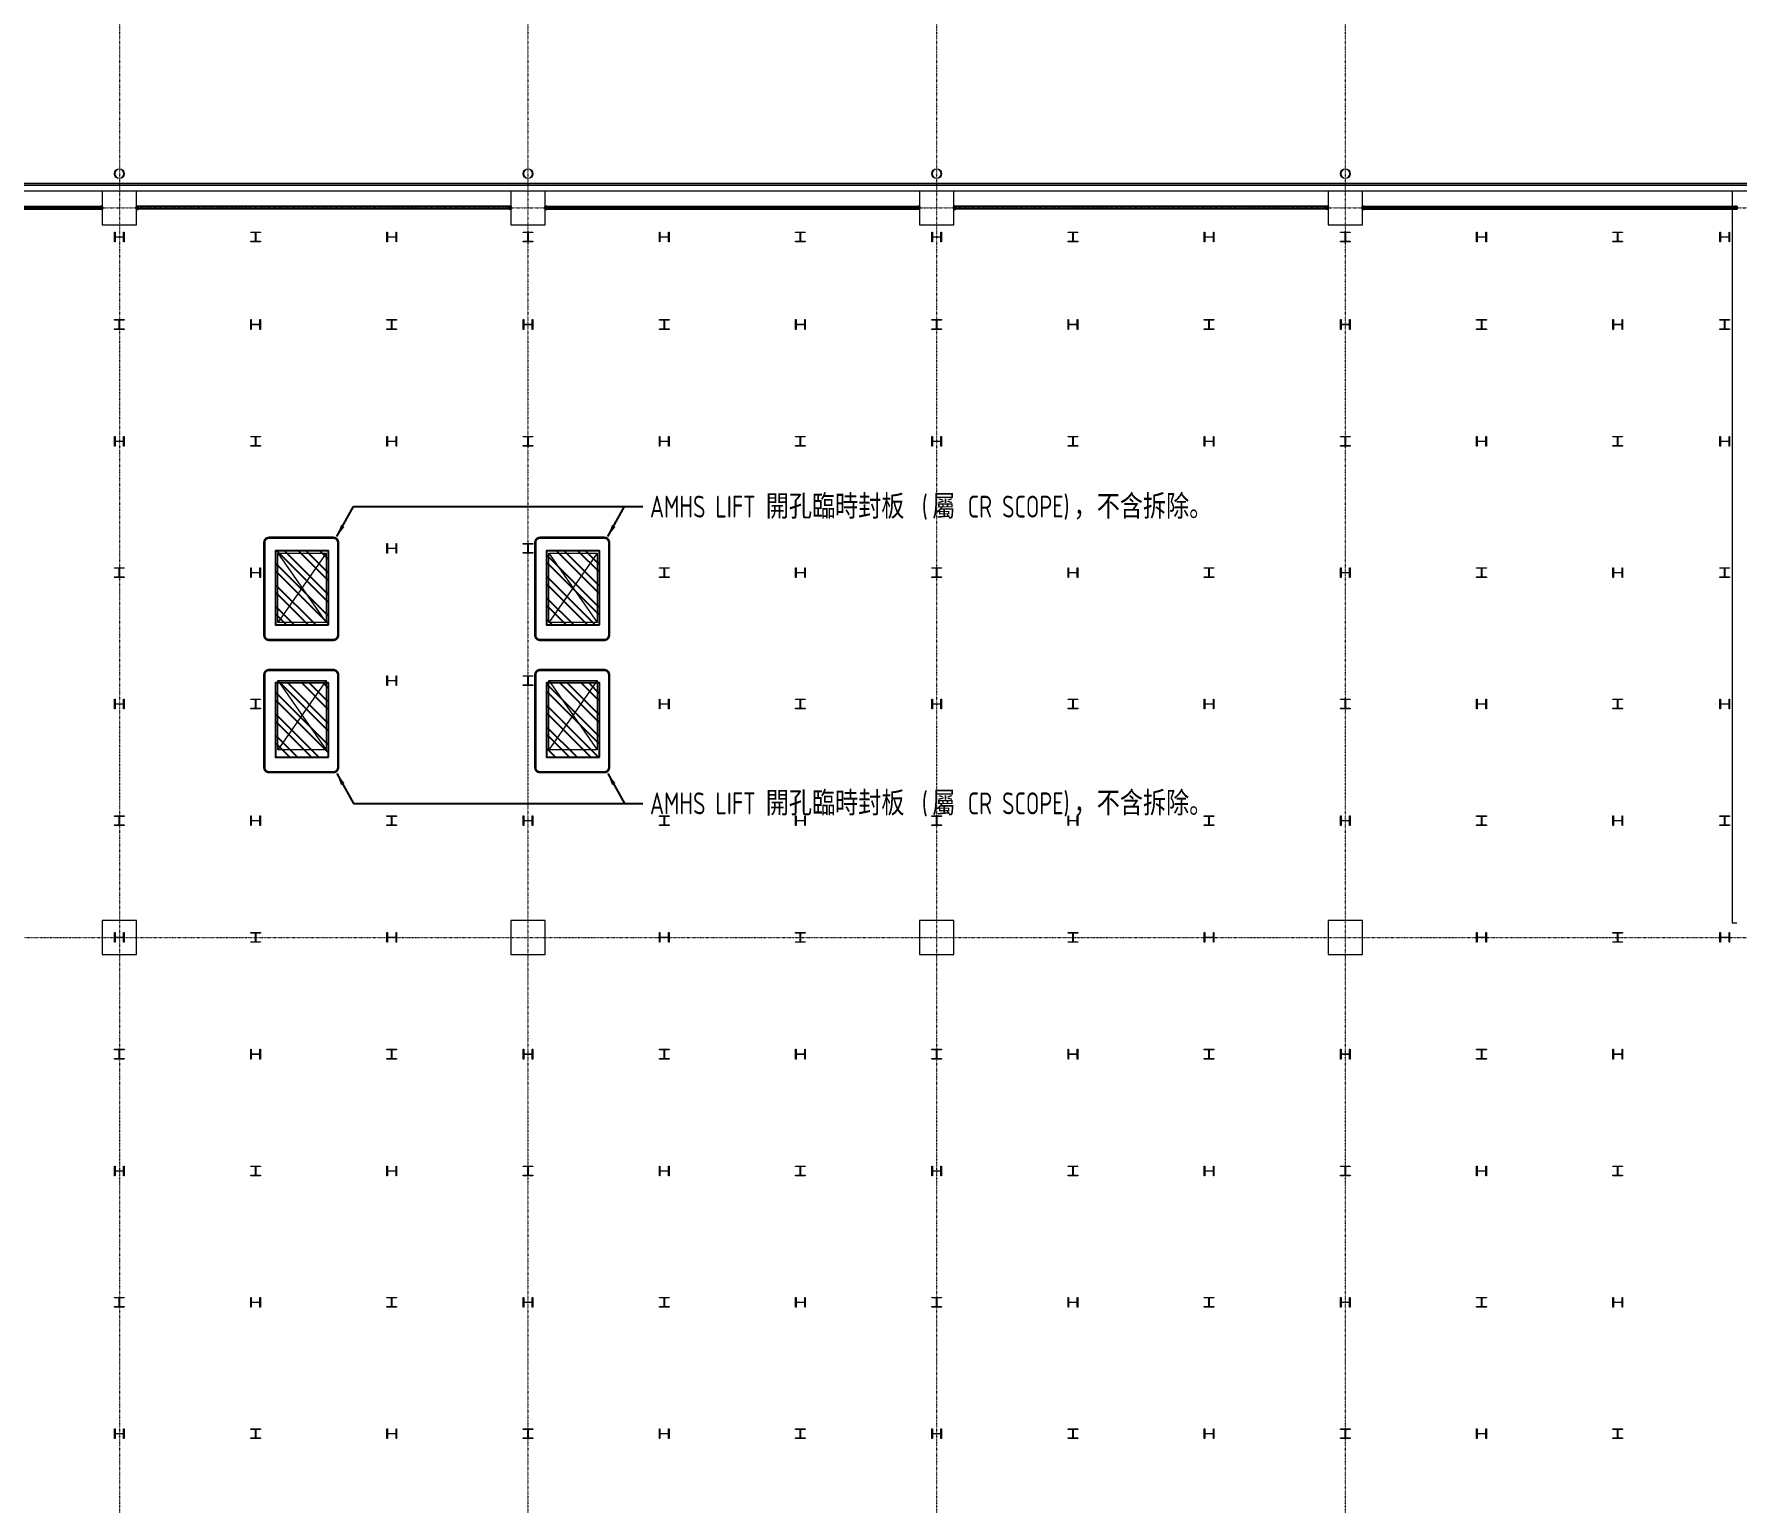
# Model space of a CAD drawing. Extents: x -32000 to 363140, y -29000 to 144266.
# Drawn here: x 199847 to 234850, y 63375 to 93570 of the extents above; entities that cross this region are included whole.
import ezdxf
from ezdxf.enums import TextEntityAlignment as Align

# ---------------------------------------------------------------- set-up
doc = ezdxf.new("R2010")
doc.units = 0
doc.header["$LTSCALE"] = 10
doc.linetypes.add('H12PL25$0$JJP_三點線', pattern=[0.9, 0.3, -0.15, 0, -0.15, 0, -0.15, 0, -0.15])
doc.linetypes.add('XFDP20$0$PHANTOM2', pattern=[1.25, 0.625, -0.125, 0.125, -0.125, 0.125, -0.125])
for name, color, linetype in [('H12PL25$0$A-OBJE-MEP', 252, 'Continuous'), ('H12PL25$0$A-WALL-EX', 252, 'Continuous'), ('H12PL25$0$A-WALL-IN', 252, 'Continuous'), ('H12PL25$0$S-COL', 252, 'Continuous'), ('H12PL25$0$S-GRID', 252, 'Continuous'), ('H12PL25$0$S-SLAB-SHOW', 252, 'Continuous'), ('XFDP20$0$A-Cancel Notes', 90, 'Continuous'), ('XFDP20$0$A-Partition-Col (50K)', 1, 'Continuous'), ('XFDP20$0$A-STEEL SHEET_STK', 201, 'Continuous'), ('XFDP20$0$A-W-R1 (Rockwool) (50K)', 2, 'Continuous')]:
    doc.layers.add(name, color=color, linetype=linetype)
doc.styles.add('XFDP20$0$AA-TXT', font='isocp.shx', dxfattribs={"width": 0.8, "bigfont": 'china.shx'})
doc.dimstyles.new('XFDP20$0$adim-10', dxfattribs={"dimscale": 1000, "dimtxt": 0.25, "dimasz": 0.25, "dimexe": 0.1, "dimexo": 0.5, "dimgap": 0.15, "dimtad": 0, "dimdec": 4, "dimzin": 0, "dimdsep": 46, "dimtxsty": 'XFDP20$0$AA-TXT', "dimcen": 2.5, "dimclrd": 2, "dimclre": 2, "dimclrt": 256, "dimadec": 0, "dimazin": 0, "dimtfac": 1, "dimtdec": 4, "dimtmove": 0, "dimatfit": 3, "dimfxl": 1, "dimtolj": 1, "dimtzin": 0, "dimarcsym": 0})

# ---------------------------------------------------------------- blocks, each defined once
blk = doc.blocks.new('XFDP20$0$TP1-50-Partition_Col-side')
blk.add_lwpolyline([(-2.5, -4), (-2.5, -3.9), (-2.6, -3.9), (-2.5, -3), (-2.5, -0.3), (-2.4, -0.2), (-0.7, -0.2), (-0.5, -0.2), (-0.1, -0.2), (0, -0.2), (0, -0.2), (0.5, -0.2), (0.6, -0.2), (2.4, -0.2), (2.5, -0.3), (2.5, -3), (2.6, -3.9), (2.5, -3.9), (2.5, -4), (2.7, -4), (2.7, 0), (-2.7, 0), (-2.7, -4)], close=True)
for points in [[(-1.6, -2.1), (-2.3, -2.1, 0.414213), (-2.4, -2.2), (-2.4, -3.6), (-2.5, -3.6), (-2.5, -2.2, -0.414213), (-2.3, -2), (-1.6, -2), (-1.6, -2.1)], [(1.6, -2.1), (2.3, -2.1, -0.414213), (2.4, -2.2), (2.4, -3.6), (2.5, -3.6), (2.5, -2.2, 0.414213), (2.3, -2), (1.6, -2), (1.6, -2.1)]]:
    blk.add_lwpolyline(points, format="xyb")
blk.add_lwpolyline([(2.2, -3.6), (-2.2, -3.6, -0.414214), (-2.3, -3.5), (-2.3, -2.6, -0.414214), (-2.2, -2.5), (-1.3, -2.5, 0.414214), (-1.1, -2.3), (-1.1, -2.2, 0.414214), (-1.3, -2.1), (-1.9, -2.1), (-1.9, -2.1), (-1.3, -2.1, -0.414214), (-1.2, -2.2), (-1.2, -2.3, -0.414214), (-1.3, -2.4), (-2.2, -2.4, 0.414214), (-2.4, -2.6), (-2.4, -3.5, 0.414214), (-2.2, -3.6), (2.2, -3.6, 0.414214), (2.4, -3.5), (2.4, -2.6, 0.414214), (2.2, -2.4), (1.3, -2.4, -0.414214), (1.2, -2.3), (1.2, -2.2, -0.414214), (1.3, -2.1), (1.9, -2.1), (1.9, -2.1), (1.3, -2.1, 0.414214), (1.1, -2.2), (1.1, -2.3, 0.414214), (1.3, -2.5), (2.2, -2.5, -0.414214), (2.3, -2.6), (2.3, -3.5, -0.414214)], format="xyb", close=True)
blk = doc.blocks.new('*U131')
h = blk.add_hatch()
h.set_pattern_fill('STEEL', color=256, scale=250, angle=270, style=0)
h.set_pattern_definition([(315, (-8876, -10240), (22.09709, 22.09709), []), (315, (-8860.375, -10240), (22.09709, 22.09709), [])])
h.paths.add_polyline_path([(0, 152.5), (0, 0), (109, 0), (109, 147.5), (109, 147.5), (109, 152.5)])
blk.add_lwpolyline([(0, 152.5), (0, 0), (109, 0), (109, 147.5), (109, 147.5), (109, 152.5), (0, 152.5)])
blk = doc.blocks.new('XFDP20')
at = {"layer": 'XFDP20$0$A-Cancel Notes', "linetype": 'XFDP20$0$PHANTOM2', "ltscale": 0.5, "const_width": 50}
for points in [[(206097, 81214), (206097, 83117, 0.414214), (205997, 83217), (204680, 83217, 0.414214), (204580, 83117), (204580, 81214, 0.414214), (204680, 81114), (205997, 81114, 0.414214)], [(211667, 81214), (211667, 83117, 0.414214), (211567, 83217), (210250, 83217, 0.414214), (210150, 83117), (210150, 81214, 0.414214), (210250, 81114), (211567, 81114, 0.414214)]]:
    blk.add_lwpolyline(points, format="xyb", close=True, dxfattribs=at)
at = {"layer": 'XFDP20$0$A-Cancel Notes', "linetype": 'XFDP20$0$PHANTOM2', "ltscale": 0.5, "const_width": 50, "elevation": 0}
for points in [[(206097, 78495), (206097, 80398, 0.414214), (205997, 80498), (204680, 80498, 0.414214), (204580, 80398), (204580, 78495, 0.414214), (204680, 78395), (205997, 78395, 0.414214)], [(211667, 78495), (211667, 80398, 0.414214), (211567, 80498), (210250, 80498, 0.414214), (210150, 80398), (210150, 78495, 0.414214), (210250, 78395), (211567, 78395, 0.414214)]]:
    blk.add_lwpolyline(points, format="xyb", close=True, dxfattribs=at)
at = {"layer": 'XFDP20$0$A-W-R1 (Rockwool) (50K)'}
for p, q in [((196900, 90025, 0), (201250, 90025, 0)), ((196900, 89975, 0), (201250, 89975, 0)), ((209650, 90025, 0), (201950, 90025, 0)), ((209650, 89975, 0), (201950, 89975, 0)), ((210350, 90025, 0), (218050, 90025, 0)), ((210350, 89975, 0), (218050, 89975, 0)), ((226450, 90025, 0), (218750, 90025, 0)), ((226450, 89975, 0), (218750, 89975, 0)), ((227150, 90025, 0), (234850, 90025, 0)), ((227150, 89975, 0), (234850, 89975, 0))]:
    blk.add_line(p, q, dxfattribs=at)
at = {"layer": 'XFDP20$0$A-Partition-Col (50K)', "yscale": 10, "zscale": 10}
for p, xscale, rotation in [((201250, 90000, 0), -10, 270), ((201950, 90000, 0), 10, 90), ((209650, 90000), -10, 270), ((210350, 90000), 10, 90), ((218050, 90000, 0), -10, 270), ((218750, 90000, 0), 10, 90), ((226450, 90000), -10, 270), ((227150, 90000), 10, 90), ((234850, 90000, 0), -10, 270)]:
    blk.add_blockref('XFDP20$0$TP1-50-Partition_Col-side', p, dxfattribs=dict(at, xscale=xscale, rotation=rotation))
at = {"layer": 'XFDP20$0$A-STEEL SHEET_STK', "xscale": 10, "yscale": 10, "zscale": 10, "rotation": 180}
for p in [(205901, 82950), (211471, 82950), (205901, 80231, 0), (211471, 80231, 0)]:
    blk.add_blockref('*U131', p, dxfattribs=at)
at = {"layer": 'XFDP20$0$A-Cancel Notes', "style": 'XFDP20$0$AA-TXT', "width": 0.8}
for s, p in [('AMHS LIFT', (212506, 83856, 0)), ('(    CR SCOPE)', (218096, 83856, 0)), ('AMHS LIFT', (212506, 77756, 0)), ('(    CR SCOPE)', (218096, 77756, 0))]:
    blk.add_text(s, height=450, dxfattribs=at).set_placement(p, align=Align.MIDDLE_LEFT)
at = {"layer": 'XFDP20$0$A-Cancel Notes', "style": 'XFDP20$0$AA-TXT'}
for s, p in [('開孔臨時封板  屬', (214887, 83856, 0)), ('，不含拆除。', (221216, 83856, 0)), ('開孔臨時封板  屬', (214887, 77756, 0)), ('，不含拆除。', (221216, 77756, 0))]:
    blk.add_text(s, height=500, dxfattribs=at).set_placement(p, align=Align.MIDDLE_LEFT)
at = {"layer": 'XFDP20$0$A-Cancel Notes'}
for points in [[(206069, 83241, 0), (206416, 83856, 0), (212362, 83856, 0)], [(211639, 83241, 0), (211986, 83856, 0), (212362, 83856, 0)], [(206069, 78371, 0), (206416, 77756, 0), (212362, 77756, 0)], [(211639, 78371, 0), (211986, 77756, 0), (212362, 77756, 0)]]:
    blk.add_leader(points, dimstyle='XFDP20$0$adim-10', override={"dimgap": 0.15, "dimtad": 0}, dxfattribs=at)
blk = doc.blocks.new('H12PL25')
at = {"layer": 'H12PL25$0$A-OBJE-MEP', "lineweight": 0, "flags": 128}
for points in [[(201695, 90700, 1), (201505, 90700, 1)], [(210095, 90700, 1), (209905, 90700, 1)], [(218495, 90700, 1), (218305, 90700, 1)], [(226895, 90700, 1), (226705, 90700, 1)]]:
    blk.add_lwpolyline(points, format="xyb", close=True, dxfattribs=at)
at = {"layer": 'H12PL25$0$A-OBJE-MEP', "lineweight": 0}
for centre in [(201600, 90700), (210000, 90700), (218400, 90700), (226800, 90700)]:
    blk.add_circle(centre, 100, dxfattribs=at)
at = {"layer": 'H12PL25$0$A-WALL-EX', "lineweight": 0}
blk.add_line((151700, 90465), (237400, 90465), dxfattribs=at)
at = {"layer": 'H12PL25$0$A-WALL-EX', "lineweight": 0, "flags": 128}
for points in [[(151550, 90350), (237400, 90350)], [(151700, 90500), (243600, 90500)], [(151700, 90500), (243600, 90500)], [(151700, 90500), (237360, 90500)], [(237400, 90500), (151700, 90500)]]:
    blk.add_lwpolyline(points, dxfattribs=at)
at = {"layer": 'H12PL25$0$A-WALL-IN', "lineweight": 0, "flags": 128}
for points in [[(234750, 90350), (234750, 75300)], [(234750, 90350), (234900, 90350)], [(234750, 75300), (234850, 75300)]]:
    blk.add_lwpolyline(points, dxfattribs=at)
at = {"layer": 'H12PL25$0$S-COL', "lineweight": 0, "flags": 128}
for points in [[(201250, 90350), (201250, 89650), (201950, 89650), (201950, 90350)], [(209650, 90350), (209650, 89650), (210350, 89650), (210350, 90350)], [(218050, 90350), (218050, 89650), (218750, 89650), (218750, 90350)], [(226450, 90350), (226450, 89650), (227150, 89650), (227150, 90350)]]:
    blk.add_lwpolyline(points, dxfattribs=at)
for points in [[(201500, 89500), (201512, 89500), (201512, 89417, 0.41421356), (201525, 89404), (201675, 89404, 0.41421356), (201688, 89417), (201688, 89500), (201700, 89500), (201700, 89300), (201688, 89300), (201688, 89383, 0.41421356), (201675, 89396), (201525, 89396, 0.41421356), (201512, 89383), (201512, 89300), (201500, 89300)], [(204300, 89300), (204300, 89312), (204383, 89312, 0.41421356), (204396, 89325), (204396, 89475, 0.41421356), (204383, 89488), (204300, 89488), (204300, 89500), (204500, 89500), (204500, 89488), (204417, 89488, 0.41421356), (204404, 89475), (204404, 89325, 0.41421356), (204417, 89312), (204500, 89312), (204500, 89300)], [(207100, 89500), (207112, 89500), (207112, 89417, 0.41421356), (207125, 89404), (207275, 89404, 0.41421356), (207288, 89417), (207288, 89500), (207300, 89500), (207300, 89300), (207288, 89300), (207288, 89383, 0.41421356), (207275, 89396), (207125, 89396, 0.41421356), (207112, 89383), (207112, 89300), (207100, 89300)], [(209900, 89300), (209900, 89312), (209983, 89312, 0.41421356), (209996, 89325), (209996, 89475, 0.41421356), (209983, 89488), (209900, 89488), (209900, 89500), (210100, 89500), (210100, 89488), (210017, 89488, 0.41421356), (210004, 89475), (210004, 89325, 0.41421356), (210017, 89312), (210100, 89312), (210100, 89300)], [(212700, 89500), (212712, 89500), (212712, 89417, 0.41421356), (212725, 89404), (212875, 89404, 0.41421356), (212888, 89417), (212888, 89500), (212900, 89500), (212900, 89300), (212888, 89300), (212888, 89383, 0.41421356), (212875, 89396), (212725, 89396, 0.41421356), (212712, 89383), (212712, 89300), (212700, 89300)], [(215500, 89300), (215500, 89312), (215583, 89312, 0.41421356), (215596, 89325), (215596, 89475, 0.41421356), (215583, 89488), (215500, 89488), (215500, 89500), (215700, 89500), (215700, 89488), (215617, 89488, 0.41421356), (215604, 89475), (215604, 89325, 0.41421356), (215617, 89312), (215700, 89312), (215700, 89300)], [(218300, 89500), (218312, 89500), (218312, 89417, 0.41421356), (218325, 89404), (218475, 89404, 0.41421356), (218488, 89417), (218488, 89500), (218500, 89500), (218500, 89300), (218488, 89300), (218488, 89383, 0.41421356), (218475, 89396), (218325, 89396, 0.41421356), (218312, 89383), (218312, 89300), (218300, 89300)], [(221100, 89300), (221100, 89312), (221183, 89312, 0.41421356), (221196, 89325), (221196, 89475, 0.41421356), (221183, 89488), (221100, 89488), (221100, 89500), (221300, 89500), (221300, 89488), (221217, 89488, 0.41421356), (221204, 89475), (221204, 89325, 0.41421356), (221217, 89312), (221300, 89312), (221300, 89300)], [(223900, 89500), (223912, 89500), (223912, 89417, 0.41421356), (223925, 89404), (224075, 89404, 0.41421356), (224088, 89417), (224088, 89500), (224100, 89500), (224100, 89300), (224088, 89300), (224088, 89383, 0.41421356), (224075, 89396), (223925, 89396, 0.41421356), (223912, 89383), (223912, 89300), (223900, 89300)], [(226700, 89300), (226700, 89312), (226783, 89312, 0.41421356), (226796, 89325), (226796, 89475, 0.41421356), (226783, 89488), (226700, 89488), (226700, 89500), (226900, 89500), (226900, 89488), (226817, 89488, 0.41421356), (226804, 89475), (226804, 89325, 0.41421356), (226817, 89312), (226900, 89312), (226900, 89300)], [(229500, 89500), (229512, 89500), (229512, 89417, 0.41421356), (229525, 89404), (229675, 89404, 0.41421356), (229688, 89417), (229688, 89500), (229700, 89500), (229700, 89300), (229688, 89300), (229688, 89383, 0.41421356), (229675, 89396), (229525, 89396, 0.41421356), (229512, 89383), (229512, 89300), (229500, 89300)], [(232300, 89300), (232300, 89312), (232383, 89312, 0.41421356), (232396, 89325), (232396, 89475, 0.41421356), (232383, 89488), (232300, 89488), (232300, 89500), (232500, 89500), (232500, 89488), (232417, 89488, 0.41421356), (232404, 89475), (232404, 89325, 0.41421356), (232417, 89312), (232500, 89312), (232500, 89300)], [(234500, 89500), (234512, 89500), (234512, 89417, 0.41421356), (234525, 89404), (234675, 89404, 0.41421356), (234688, 89417), (234688, 89500), (234700, 89500), (234700, 89300), (234688, 89300), (234688, 89383, 0.41421356), (234675, 89396), (234525, 89396, 0.41421356), (234512, 89383), (234512, 89300), (234500, 89300)], [(201500, 87500), (201500, 87512), (201583, 87512, 0.41421356), (201596, 87525), (201596, 87675, 0.41421356), (201583, 87688), (201500, 87688), (201500, 87700), (201700, 87700), (201700, 87688), (201617, 87688, 0.41421356), (201604, 87675), (201604, 87525, 0.41421356), (201617, 87512), (201700, 87512), (201700, 87500)], [(204300, 87700), (204312, 87700), (204312, 87617, 0.41421356), (204325, 87604), (204475, 87604, 0.41421356), (204488, 87617), (204488, 87700), (204500, 87700), (204500, 87500), (204488, 87500), (204488, 87583, 0.41421356), (204475, 87596), (204325, 87596, 0.41421356), (204312, 87583), (204312, 87500), (204300, 87500)], [(207100, 87500), (207100, 87512), (207183, 87512, 0.41421356), (207196, 87525), (207196, 87675, 0.41421356), (207183, 87688), (207100, 87688), (207100, 87700), (207300, 87700), (207300, 87688), (207217, 87688, 0.41421356), (207204, 87675), (207204, 87525, 0.41421356), (207217, 87512), (207300, 87512), (207300, 87500)], [(209900, 87700), (209912, 87700), (209912, 87617, 0.41421356), (209925, 87604), (210075, 87604, 0.41421356), (210088, 87617), (210088, 87700), (210100, 87700), (210100, 87500), (210088, 87500), (210088, 87583, 0.41421356), (210075, 87596), (209925, 87596, 0.41421356), (209912, 87583), (209912, 87500), (209900, 87500)], [(212700, 87500), (212700, 87512), (212783, 87512, 0.41421356), (212796, 87525), (212796, 87675, 0.41421356), (212783, 87688), (212700, 87688), (212700, 87700), (212900, 87700), (212900, 87688), (212817, 87688, 0.41421356), (212804, 87675), (212804, 87525, 0.41421356), (212817, 87512), (212900, 87512), (212900, 87500)], [(215500, 87700), (215512, 87700), (215512, 87617, 0.41421356), (215525, 87604), (215675, 87604, 0.41421356), (215688, 87617), (215688, 87700), (215700, 87700), (215700, 87500), (215688, 87500), (215688, 87583, 0.41421356), (215675, 87596), (215525, 87596, 0.41421356), (215512, 87583), (215512, 87500), (215500, 87500)], [(218300, 87500), (218300, 87512), (218383, 87512, 0.41421356), (218396, 87525), (218396, 87675, 0.41421356), (218383, 87688), (218300, 87688), (218300, 87700), (218500, 87700), (218500, 87688), (218417, 87688, 0.41421356), (218404, 87675), (218404, 87525, 0.41421356), (218417, 87512), (218500, 87512), (218500, 87500)], [(221100, 87700), (221112, 87700), (221112, 87617, 0.41421356), (221125, 87604), (221275, 87604, 0.41421356), (221288, 87617), (221288, 87700), (221300, 87700), (221300, 87500), (221288, 87500), (221288, 87583, 0.41421356), (221275, 87596), (221125, 87596, 0.41421356), (221112, 87583), (221112, 87500), (221100, 87500)], [(223900, 87500), (223900, 87512), (223983, 87512, 0.41421356), (223996, 87525), (223996, 87675, 0.41421356), (223983, 87688), (223900, 87688), (223900, 87700), (224100, 87700), (224100, 87688), (224017, 87688, 0.41421356), (224004, 87675), (224004, 87525, 0.41421356), (224017, 87512), (224100, 87512), (224100, 87500)], [(226700, 87700), (226712, 87700), (226712, 87617, 0.41421356), (226725, 87604), (226875, 87604, 0.41421356), (226888, 87617), (226888, 87700), (226900, 87700), (226900, 87500), (226888, 87500), (226888, 87583, 0.41421356), (226875, 87596), (226725, 87596, 0.41421356), (226712, 87583), (226712, 87500), (226700, 87500)], [(229500, 87500), (229500, 87512), (229583, 87512, 0.41421356), (229596, 87525), (229596, 87675, 0.41421356), (229583, 87688), (229500, 87688), (229500, 87700), (229700, 87700), (229700, 87688), (229617, 87688, 0.41421356), (229604, 87675), (229604, 87525, 0.41421356), (229617, 87512), (229700, 87512), (229700, 87500)], [(232300, 87700), (232312, 87700), (232312, 87617, 0.41421356), (232325, 87604), (232475, 87604, 0.41421356), (232488, 87617), (232488, 87700), (232500, 87700), (232500, 87500), (232488, 87500), (232488, 87583, 0.41421356), (232475, 87596), (232325, 87596, 0.41421356), (232312, 87583), (232312, 87500), (232300, 87500)], [(234500, 87500), (234500, 87512), (234583, 87512, 0.41421356), (234596, 87525), (234596, 87675, 0.41421356), (234583, 87688), (234500, 87688), (234500, 87700), (234700, 87700), (234700, 87688), (234617, 87688, 0.41421356), (234604, 87675), (234604, 87525, 0.41421356), (234617, 87512), (234700, 87512), (234700, 87500)], [(201500, 85300), (201512, 85300), (201512, 85217, 0.41421356), (201525, 85204), (201675, 85204, 0.41421356), (201688, 85217), (201688, 85300), (201700, 85300), (201700, 85100), (201688, 85100), (201688, 85183, 0.41421356), (201675, 85196), (201525, 85196, 0.41421356), (201512, 85183), (201512, 85100), (201500, 85100)], [(204300, 85100), (204300, 85112), (204383, 85112, 0.41421356), (204396, 85125), (204396, 85275, 0.41421356), (204383, 85288), (204300, 85288), (204300, 85300), (204500, 85300), (204500, 85288), (204417, 85288, 0.41421356), (204404, 85275), (204404, 85125, 0.41421356), (204417, 85112), (204500, 85112), (204500, 85100)], [(207100, 85300), (207112, 85300), (207112, 85217, 0.41421356), (207125, 85204), (207275, 85204, 0.41421356), (207288, 85217), (207288, 85300), (207300, 85300), (207300, 85100), (207288, 85100), (207288, 85183, 0.41421356), (207275, 85196), (207125, 85196, 0.41421356), (207112, 85183), (207112, 85100), (207100, 85100)], [(209900, 85100), (209900, 85112), (209983, 85112, 0.41421356), (209996, 85125), (209996, 85275, 0.41421356), (209983, 85288), (209900, 85288), (209900, 85300), (210100, 85300), (210100, 85288), (210017, 85288, 0.41421356), (210004, 85275), (210004, 85125, 0.41421356), (210017, 85112), (210100, 85112), (210100, 85100)], [(212700, 85300), (212712, 85300), (212712, 85217, 0.41421356), (212725, 85204), (212875, 85204, 0.41421356), (212888, 85217), (212888, 85300), (212900, 85300), (212900, 85100), (212888, 85100), (212888, 85183, 0.41421356), (212875, 85196), (212725, 85196, 0.41421356), (212712, 85183), (212712, 85100), (212700, 85100)], [(215500, 85100), (215500, 85112), (215583, 85112, 0.41421356), (215596, 85125), (215596, 85275, 0.41421356), (215583, 85288), (215500, 85288), (215500, 85300), (215700, 85300), (215700, 85288), (215617, 85288, 0.41421356), (215604, 85275), (215604, 85125, 0.41421356), (215617, 85112), (215700, 85112), (215700, 85100)], [(218300, 85300), (218312, 85300), (218312, 85217, 0.41421356), (218325, 85204), (218475, 85204, 0.41421356), (218488, 85217), (218488, 85300), (218500, 85300), (218500, 85100), (218488, 85100), (218488, 85183, 0.41421356), (218475, 85196), (218325, 85196, 0.41421356), (218312, 85183), (218312, 85100), (218300, 85100)], [(221100, 85100), (221100, 85112), (221183, 85112, 0.41421356), (221196, 85125), (221196, 85275, 0.41421356), (221183, 85288), (221100, 85288), (221100, 85300), (221300, 85300), (221300, 85288), (221217, 85288, 0.41421356), (221204, 85275), (221204, 85125, 0.41421356), (221217, 85112), (221300, 85112), (221300, 85100)], [(223900, 85300), (223912, 85300), (223912, 85217, 0.41421356), (223925, 85204), (224075, 85204, 0.41421356), (224088, 85217), (224088, 85300), (224100, 85300), (224100, 85100), (224088, 85100), (224088, 85183, 0.41421356), (224075, 85196), (223925, 85196, 0.41421356), (223912, 85183), (223912, 85100), (223900, 85100)], [(226700, 85100), (226700, 85112), (226783, 85112, 0.41421356), (226796, 85125), (226796, 85275, 0.41421356), (226783, 85288), (226700, 85288), (226700, 85300), (226900, 85300), (226900, 85288), (226817, 85288, 0.41421356), (226804, 85275), (226804, 85125, 0.41421356), (226817, 85112), (226900, 85112), (226900, 85100)], [(229500, 85300), (229512, 85300), (229512, 85217, 0.41421356), (229525, 85204), (229675, 85204, 0.41421356), (229688, 85217), (229688, 85300), (229700, 85300), (229700, 85100), (229688, 85100), (229688, 85183, 0.41421356), (229675, 85196), (229525, 85196, 0.41421356), (229512, 85183), (229512, 85100), (229500, 85100)], [(232300, 85100), (232300, 85112), (232383, 85112, 0.41421356), (232396, 85125), (232396, 85275, 0.41421356), (232383, 85288), (232300, 85288), (232300, 85300), (232500, 85300), (232500, 85288), (232417, 85288, 0.41421356), (232404, 85275), (232404, 85125, 0.41421356), (232417, 85112), (232500, 85112), (232500, 85100)], [(234500, 85300), (234512, 85300), (234512, 85217, 0.41421356), (234525, 85204), (234675, 85204, 0.41421356), (234688, 85217), (234688, 85300), (234700, 85300), (234700, 85100), (234688, 85100), (234688, 85183, 0.41421356), (234675, 85196), (234525, 85196, 0.41421356), (234512, 85183), (234512, 85100), (234500, 85100)], [(207100, 83099.64), (207112, 83099.64), (207112, 83016.64, 0.41421356), (207125, 83003.64), (207275, 83003.64, 0.41421356), (207288, 83016.64), (207288, 83099.64), (207300, 83099.64), (207300, 82899.64), (207288, 82899.64), (207288, 82982.64, 0.41421356), (207275, 82995.64), (207125, 82995.64, 0.41421356), (207112, 82982.64), (207112, 82899.64), (207100, 82899.64)], [(209900, 82899.64), (209900, 82911.64), (209983, 82911.64, 0.41421356), (209996, 82924.64), (209996, 83074.64, 0.41421356), (209983, 83087.64), (209900, 83087.64), (209900, 83099.64), (210100, 83099.64), (210100, 83087.64), (210017, 83087.64, 0.41421356), (210004, 83074.64), (210004, 82924.64, 0.41421356), (210017, 82911.64), (210100, 82911.64), (210100, 82899.64)], [(201500, 82400), (201500, 82412), (201583, 82412, 0.41421356), (201596, 82425), (201596, 82575, 0.41421356), (201583, 82588), (201500, 82588), (201500, 82600), (201700, 82600), (201700, 82588), (201617, 82588, 0.41421356), (201604, 82575), (201604, 82425, 0.41421356), (201617, 82412), (201700, 82412), (201700, 82400)], [(204300, 82600), (204312, 82600), (204312, 82517, 0.41421356), (204325, 82504), (204475, 82504, 0.41421356), (204488, 82517), (204488, 82600), (204500, 82600), (204500, 82400), (204488, 82400), (204488, 82483, 0.41421356), (204475, 82496), (204325, 82496, 0.41421356), (204312, 82483), (204312, 82400), (204300, 82400)], [(212700, 82400), (212700, 82412), (212783, 82412, 0.41421356), (212796, 82425), (212796, 82575, 0.41421356), (212783, 82588), (212700, 82588), (212700, 82600), (212900, 82600), (212900, 82588), (212817, 82588, 0.41421356), (212804, 82575), (212804, 82425, 0.41421356), (212817, 82412), (212900, 82412), (212900, 82400)], [(215500, 82600), (215512, 82600), (215512, 82517, 0.41421356), (215525, 82504), (215675, 82504, 0.41421356), (215688, 82517), (215688, 82600), (215700, 82600), (215700, 82400), (215688, 82400), (215688, 82483, 0.41421356), (215675, 82496), (215525, 82496, 0.41421356), (215512, 82483), (215512, 82400), (215500, 82400)], [(218300, 82400), (218300, 82412), (218383, 82412, 0.41421356), (218396, 82425), (218396, 82575, 0.41421356), (218383, 82588), (218300, 82588), (218300, 82600), (218500, 82600), (218500, 82588), (218417, 82588, 0.41421356), (218404, 82575), (218404, 82425, 0.41421356), (218417, 82412), (218500, 82412), (218500, 82400)], [(221100, 82600), (221112, 82600), (221112, 82517, 0.41421356), (221125, 82504), (221275, 82504, 0.41421356), (221288, 82517), (221288, 82600), (221300, 82600), (221300, 82400), (221288, 82400), (221288, 82483, 0.41421356), (221275, 82496), (221125, 82496, 0.41421356), (221112, 82483), (221112, 82400), (221100, 82400)], [(223900, 82400), (223900, 82412), (223983, 82412, 0.41421356), (223996, 82425), (223996, 82575, 0.41421356), (223983, 82588), (223900, 82588), (223900, 82600), (224100, 82600), (224100, 82588), (224017, 82588, 0.41421356), (224004, 82575), (224004, 82425, 0.41421356), (224017, 82412), (224100, 82412), (224100, 82400)], [(226700, 82600), (226712, 82600), (226712, 82517, 0.41421356), (226725, 82504), (226875, 82504, 0.41421356), (226888, 82517), (226888, 82600), (226900, 82600), (226900, 82400), (226888, 82400), (226888, 82483, 0.41421356), (226875, 82496), (226725, 82496, 0.41421356), (226712, 82483), (226712, 82400), (226700, 82400)], [(229500, 82400), (229500, 82412), (229583, 82412, 0.41421356), (229596, 82425), (229596, 82575, 0.41421356), (229583, 82588), (229500, 82588), (229500, 82600), (229700, 82600), (229700, 82588), (229617, 82588, 0.41421356), (229604, 82575), (229604, 82425, 0.41421356), (229617, 82412), (229700, 82412), (229700, 82400)], [(232300, 82600), (232312, 82600), (232312, 82517, 0.41421356), (232325, 82504), (232475, 82504, 0.41421356), (232488, 82517), (232488, 82600), (232500, 82600), (232500, 82400), (232488, 82400), (232488, 82483, 0.41421356), (232475, 82496), (232325, 82496, 0.41421356), (232312, 82483), (232312, 82400), (232300, 82400)], [(234500, 82400), (234500, 82412), (234583, 82412, 0.41421356), (234596, 82425), (234596, 82575, 0.41421356), (234583, 82588), (234500, 82588), (234500, 82600), (234700, 82600), (234700, 82588), (234617, 82588, 0.41421356), (234604, 82575), (234604, 82425, 0.41421356), (234617, 82412), (234700, 82412), (234700, 82400)], [(207100, 80380.63), (207112, 80380.63), (207112, 80297.63, 0.41421356), (207125, 80284.63), (207275, 80284.63, 0.41421356), (207288, 80297.63), (207288, 80380.63), (207300, 80380.63), (207300, 80180.63), (207288, 80180.63), (207288, 80263.63, 0.41421356), (207275, 80276.63), (207125, 80276.63, 0.41421356), (207112, 80263.63), (207112, 80180.63), (207100, 80180.63)], [(209900, 80180.63), (209900, 80192.63), (209983, 80192.63, 0.41421356), (209996, 80205.63), (209996, 80355.63, 0.41421356), (209983, 80368.63), (209900, 80368.63), (209900, 80380.63), (210100, 80380.63), (210100, 80368.63), (210017, 80368.63, 0.41421356), (210004, 80355.63), (210004, 80205.63, 0.41421356), (210017, 80192.63), (210100, 80192.63), (210100, 80180.63)], [(201500, 79900), (201512, 79900), (201512, 79817, 0.41421356), (201525, 79804), (201675, 79804, 0.41421356), (201688, 79817), (201688, 79900), (201700, 79900), (201700, 79700), (201688, 79700), (201688, 79783, 0.41421356), (201675, 79796), (201525, 79796, 0.41421356), (201512, 79783), (201512, 79700), (201500, 79700)], [(204300, 79700), (204300, 79712), (204383, 79712, 0.41421356), (204396, 79725), (204396, 79875, 0.41421356), (204383, 79888), (204300, 79888), (204300, 79900), (204500, 79900), (204500, 79888), (204417, 79888, 0.41421356), (204404, 79875), (204404, 79725, 0.41421356), (204417, 79712), (204500, 79712), (204500, 79700)], [(212700, 79900), (212712, 79900), (212712, 79817, 0.41421356), (212725, 79804), (212875, 79804, 0.41421356), (212888, 79817), (212888, 79900), (212900, 79900), (212900, 79700), (212888, 79700), (212888, 79783, 0.41421356), (212875, 79796), (212725, 79796, 0.41421356), (212712, 79783), (212712, 79700), (212700, 79700)], [(215500, 79700), (215500, 79712), (215583, 79712, 0.41421356), (215596, 79725), (215596, 79875, 0.41421356), (215583, 79888), (215500, 79888), (215500, 79900), (215700, 79900), (215700, 79888), (215617, 79888, 0.41421356), (215604, 79875), (215604, 79725, 0.41421356), (215617, 79712), (215700, 79712), (215700, 79700)], [(218300, 79900), (218312, 79900), (218312, 79817, 0.41421356), (218325, 79804), (218475, 79804, 0.41421356), (218488, 79817), (218488, 79900), (218500, 79900), (218500, 79700), (218488, 79700), (218488, 79783, 0.41421356), (218475, 79796), (218325, 79796, 0.41421356), (218312, 79783), (218312, 79700), (218300, 79700)], [(221100, 79700), (221100, 79712), (221183, 79712, 0.41421356), (221196, 79725), (221196, 79875, 0.41421356), (221183, 79888), (221100, 79888), (221100, 79900), (221300, 79900), (221300, 79888), (221217, 79888, 0.41421356), (221204, 79875), (221204, 79725, 0.41421356), (221217, 79712), (221300, 79712), (221300, 79700)], [(223900, 79900), (223912, 79900), (223912, 79817, 0.41421356), (223925, 79804), (224075, 79804, 0.41421356), (224088, 79817), (224088, 79900), (224100, 79900), (224100, 79700), (224088, 79700), (224088, 79783, 0.41421356), (224075, 79796), (223925, 79796, 0.41421356), (223912, 79783), (223912, 79700), (223900, 79700)], [(226700, 79700), (226700, 79712), (226783, 79712, 0.41421356), (226796, 79725), (226796, 79875, 0.41421356), (226783, 79888), (226700, 79888), (226700, 79900), (226900, 79900), (226900, 79888), (226817, 79888, 0.41421356), (226804, 79875), (226804, 79725, 0.41421356), (226817, 79712), (226900, 79712), (226900, 79700)], [(229500, 79900), (229512, 79900), (229512, 79817, 0.41421356), (229525, 79804), (229675, 79804, 0.41421356), (229688, 79817), (229688, 79900), (229700, 79900), (229700, 79700), (229688, 79700), (229688, 79783, 0.41421356), (229675, 79796), (229525, 79796, 0.41421356), (229512, 79783), (229512, 79700), (229500, 79700)], [(232300, 79700), (232300, 79712), (232383, 79712, 0.41421356), (232396, 79725), (232396, 79875, 0.41421356), (232383, 79888), (232300, 79888), (232300, 79900), (232500, 79900), (232500, 79888), (232417, 79888, 0.41421356), (232404, 79875), (232404, 79725, 0.41421356), (232417, 79712), (232500, 79712), (232500, 79700)], [(234500, 79900), (234512, 79900), (234512, 79817, 0.41421356), (234525, 79804), (234675, 79804, 0.41421356), (234688, 79817), (234688, 79900), (234700, 79900), (234700, 79700), (234688, 79700), (234688, 79783, 0.41421356), (234675, 79796), (234525, 79796, 0.41421356), (234512, 79783), (234512, 79700), (234500, 79700)], [(201500, 77300), (201500, 77312), (201583, 77312, 0.41421356), (201596, 77325), (201596, 77475, 0.41421356), (201583, 77488), (201500, 77488), (201500, 77500), (201700, 77500), (201700, 77488), (201617, 77488, 0.41421356), (201604, 77475), (201604, 77325, 0.41421356), (201617, 77312), (201700, 77312), (201700, 77300)], [(204300, 77500), (204312, 77500), (204312, 77417, 0.41421356), (204325, 77404), (204475, 77404, 0.41421356), (204488, 77417), (204488, 77500), (204500, 77500), (204500, 77300), (204488, 77300), (204488, 77383, 0.41421356), (204475, 77396), (204325, 77396, 0.41421356), (204312, 77383), (204312, 77300), (204300, 77300)], [(207100, 77300), (207100, 77312), (207183, 77312, 0.41421356), (207196, 77325), (207196, 77475, 0.41421356), (207183, 77488), (207100, 77488), (207100, 77500), (207300, 77500), (207300, 77488), (207217, 77488, 0.41421356), (207204, 77475), (207204, 77325, 0.41421356), (207217, 77312), (207300, 77312), (207300, 77300)], [(209900, 77500), (209912, 77500), (209912, 77417, 0.41421356), (209925, 77404), (210075, 77404, 0.41421356), (210088, 77417), (210088, 77500), (210100, 77500), (210100, 77300), (210088, 77300), (210088, 77383, 0.41421356), (210075, 77396), (209925, 77396, 0.41421356), (209912, 77383), (209912, 77300), (209900, 77300)], [(212700, 77300), (212700, 77312), (212783, 77312, 0.41421356), (212796, 77325), (212796, 77475, 0.41421356), (212783, 77488), (212700, 77488), (212700, 77500), (212900, 77500), (212900, 77488), (212817, 77488, 0.41421356), (212804, 77475), (212804, 77325, 0.41421356), (212817, 77312), (212900, 77312), (212900, 77300)], [(215500, 77500), (215512, 77500), (215512, 77417, 0.41421356), (215525, 77404), (215675, 77404, 0.41421356), (215688, 77417), (215688, 77500), (215700, 77500), (215700, 77300), (215688, 77300), (215688, 77383, 0.41421356), (215675, 77396), (215525, 77396, 0.41421356), (215512, 77383), (215512, 77300), (215500, 77300)], [(218300, 77300), (218300, 77312), (218383, 77312, 0.41421356), (218396, 77325), (218396, 77475, 0.41421356), (218383, 77488), (218300, 77488), (218300, 77500), (218500, 77500), (218500, 77488), (218417, 77488, 0.41421356), (218404, 77475), (218404, 77325, 0.41421356), (218417, 77312), (218500, 77312), (218500, 77300)], [(221100, 77500), (221112, 77500), (221112, 77417, 0.41421356), (221125, 77404), (221275, 77404, 0.41421356), (221288, 77417), (221288, 77500), (221300, 77500), (221300, 77300), (221288, 77300), (221288, 77383, 0.41421356), (221275, 77396), (221125, 77396, 0.41421356), (221112, 77383), (221112, 77300), (221100, 77300)], [(223900, 77300), (223900, 77312), (223983, 77312, 0.41421356), (223996, 77325), (223996, 77475, 0.41421356), (223983, 77488), (223900, 77488), (223900, 77500), (224100, 77500), (224100, 77488), (224017, 77488, 0.41421356), (224004, 77475), (224004, 77325, 0.41421356), (224017, 77312), (224100, 77312), (224100, 77300)], [(226700, 77500), (226712, 77500), (226712, 77417, 0.41421356), (226725, 77404), (226875, 77404, 0.41421356), (226888, 77417), (226888, 77500), (226900, 77500), (226900, 77300), (226888, 77300), (226888, 77383, 0.41421356), (226875, 77396), (226725, 77396, 0.41421356), (226712, 77383), (226712, 77300), (226700, 77300)], [(229500, 77300), (229500, 77312), (229583, 77312, 0.41421356), (229596, 77325), (229596, 77475, 0.41421356), (229583, 77488), (229500, 77488), (229500, 77500), (229700, 77500), (229700, 77488), (229617, 77488, 0.41421356), (229604, 77475), (229604, 77325, 0.41421356), (229617, 77312), (229700, 77312), (229700, 77300)], [(232300, 77500), (232312, 77500), (232312, 77417, 0.41421356), (232325, 77404), (232475, 77404, 0.41421356), (232488, 77417), (232488, 77500), (232500, 77500), (232500, 77300), (232488, 77300), (232488, 77383, 0.41421356), (232475, 77396), (232325, 77396, 0.41421356), (232312, 77383), (232312, 77300), (232300, 77300)], [(234500, 77300), (234500, 77312), (234583, 77312, 0.41421356), (234596, 77325), (234596, 77475, 0.41421356), (234583, 77488), (234500, 77488), (234500, 77500), (234700, 77500), (234700, 77488), (234617, 77488, 0.41421356), (234604, 77475), (234604, 77325, 0.41421356), (234617, 77312), (234700, 77312), (234700, 77300)], [(201500, 75100), (201512, 75100), (201512, 75017, 0.41421356), (201525, 75004), (201675, 75004, 0.41421356), (201688, 75017), (201688, 75100), (201700, 75100), (201700, 74900), (201688, 74900), (201688, 74983, 0.41421356), (201675, 74996), (201525, 74996, 0.41421356), (201512, 74983), (201512, 74900), (201500, 74900)], [(204300, 74900), (204300, 74912), (204383, 74912, 0.41421356), (204396, 74925), (204396, 75075, 0.41421356), (204383, 75088), (204300, 75088), (204300, 75100), (204500, 75100), (204500, 75088), (204417, 75088, 0.41421356), (204404, 75075), (204404, 74925, 0.41421356), (204417, 74912), (204500, 74912), (204500, 74900)], [(207100, 75100), (207112, 75100), (207112, 75017, 0.41421356), (207125, 75004), (207275, 75004, 0.41421356), (207288, 75017), (207288, 75100), (207300, 75100), (207300, 74900), (207288, 74900), (207288, 74983, 0.41421356), (207275, 74996), (207125, 74996, 0.41421356), (207112, 74983), (207112, 74900), (207100, 74900)], [(212700, 75100), (212712, 75100), (212712, 75017, 0.41421356), (212725, 75004), (212875, 75004, 0.41421356), (212888, 75017), (212888, 75100), (212900, 75100), (212900, 74900), (212888, 74900), (212888, 74983, 0.41421356), (212875, 74996), (212725, 74996, 0.41421356), (212712, 74983), (212712, 74900), (212700, 74900)], [(215500, 74900), (215500, 74912), (215583, 74912, 0.41421356), (215596, 74925), (215596, 75075, 0.41421356), (215583, 75088), (215500, 75088), (215500, 75100), (215700, 75100), (215700, 75088), (215617, 75088, 0.41421356), (215604, 75075), (215604, 74925, 0.41421356), (215617, 74912), (215700, 74912), (215700, 74900)], [(221100, 74900), (221100, 74912), (221183, 74912, 0.41421356), (221196, 74925), (221196, 75075, 0.41421356), (221183, 75088), (221100, 75088), (221100, 75100), (221300, 75100), (221300, 75088), (221217, 75088, 0.41421356), (221204, 75075), (221204, 74925, 0.41421356), (221217, 74912), (221300, 74912), (221300, 74900)], [(223900, 75100), (223912, 75100), (223912, 75017, 0.41421356), (223925, 75004), (224075, 75004, 0.41421356), (224088, 75017), (224088, 75100), (224100, 75100), (224100, 74900), (224088, 74900), (224088, 74983, 0.41421356), (224075, 74996), (223925, 74996, 0.41421356), (223912, 74983), (223912, 74900), (223900, 74900)], [(229500, 75100), (229512, 75100), (229512, 75017, 0.41421356), (229525, 75004), (229675, 75004, 0.41421356), (229688, 75017), (229688, 75100), (229700, 75100), (229700, 74900), (229688, 74900), (229688, 74983, 0.41421356), (229675, 74996), (229525, 74996, 0.41421356), (229512, 74983), (229512, 74900), (229500, 74900)], [(232300, 74900), (232300, 74912), (232383, 74912, 0.41421356), (232396, 74925), (232396, 75075, 0.41421356), (232383, 75088), (232300, 75088), (232300, 75100), (232500, 75100), (232500, 75088), (232417, 75088, 0.41421356), (232404, 75075), (232404, 74925, 0.41421356), (232417, 74912), (232500, 74912), (232500, 74900)], [(234700, 74900), (234688, 74900), (234688, 74983, 0.41421356), (234675, 74996), (234525, 74996, 0.41421356), (234512, 74983), (234512, 74900), (234500, 74900), (234500, 75100), (234512, 75100), (234512, 75017, 0.41421356), (234525, 75004), (234675, 75004, 0.41421356), (234688, 75017), (234688, 75100), (234700, 75100)], [(201500, 72500), (201500, 72512), (201583, 72512, 0.41421356), (201596, 72525), (201596, 72675, 0.41421356), (201583, 72688), (201500, 72688), (201500, 72700), (201700, 72700), (201700, 72688), (201617, 72688, 0.41421356), (201604, 72675), (201604, 72525, 0.41421356), (201617, 72512), (201700, 72512), (201700, 72500)], [(204300, 72700), (204312, 72700), (204312, 72617, 0.41421356), (204325, 72604), (204475, 72604, 0.41421356), (204488, 72617), (204488, 72700), (204500, 72700), (204500, 72500), (204488, 72500), (204488, 72583, 0.41421356), (204475, 72596), (204325, 72596, 0.41421356), (204312, 72583), (204312, 72500), (204300, 72500)], [(207100, 72500), (207100, 72512), (207183, 72512, 0.41421356), (207196, 72525), (207196, 72675, 0.41421356), (207183, 72688), (207100, 72688), (207100, 72700), (207300, 72700), (207300, 72688), (207217, 72688, 0.41421356), (207204, 72675), (207204, 72525, 0.41421356), (207217, 72512), (207300, 72512), (207300, 72500)], [(209900, 72700), (209912, 72700), (209912, 72617, 0.41421356), (209925, 72604), (210075, 72604, 0.41421356), (210088, 72617), (210088, 72700), (210100, 72700), (210100, 72500), (210088, 72500), (210088, 72583, 0.41421356), (210075, 72596), (209925, 72596, 0.41421356), (209912, 72583), (209912, 72500), (209900, 72500)], [(212700, 72500), (212700, 72512), (212783, 72512, 0.41421356), (212796, 72525), (212796, 72675, 0.41421356), (212783, 72688), (212700, 72688), (212700, 72700), (212900, 72700), (212900, 72688), (212817, 72688, 0.41421356), (212804, 72675), (212804, 72525, 0.41421356), (212817, 72512), (212900, 72512), (212900, 72500)], [(215500, 72700), (215512, 72700), (215512, 72617, 0.41421356), (215525, 72604), (215675, 72604, 0.41421356), (215688, 72617), (215688, 72700), (215700, 72700), (215700, 72500), (215688, 72500), (215688, 72583, 0.41421356), (215675, 72596), (215525, 72596, 0.41421356), (215512, 72583), (215512, 72500), (215500, 72500)], [(218300, 72500), (218300, 72512), (218383, 72512, 0.41421356), (218396, 72525), (218396, 72675, 0.41421356), (218383, 72688), (218300, 72688), (218300, 72700), (218500, 72700), (218500, 72688), (218417, 72688, 0.41421356), (218404, 72675), (218404, 72525, 0.41421356), (218417, 72512), (218500, 72512), (218500, 72500)], [(221100, 72700), (221112, 72700), (221112, 72617, 0.41421356), (221125, 72604), (221275, 72604, 0.41421356), (221288, 72617), (221288, 72700), (221300, 72700), (221300, 72500), (221288, 72500), (221288, 72583, 0.41421356), (221275, 72596), (221125, 72596, 0.41421356), (221112, 72583), (221112, 72500), (221100, 72500)], [(223900, 72500), (223900, 72512), (223983, 72512, 0.41421356), (223996, 72525), (223996, 72675, 0.41421356), (223983, 72688), (223900, 72688), (223900, 72700), (224100, 72700), (224100, 72688), (224017, 72688, 0.41421356), (224004, 72675), (224004, 72525, 0.41421356), (224017, 72512), (224100, 72512), (224100, 72500)], [(226700, 72700), (226712, 72700), (226712, 72617, 0.41421356), (226725, 72604), (226875, 72604, 0.41421356), (226888, 72617), (226888, 72700), (226900, 72700), (226900, 72500), (226888, 72500), (226888, 72583, 0.41421356), (226875, 72596), (226725, 72596, 0.41421356), (226712, 72583), (226712, 72500), (226700, 72500)], [(229500, 72500), (229500, 72512), (229583, 72512, 0.41421356), (229596, 72525), (229596, 72675, 0.41421356), (229583, 72688), (229500, 72688), (229500, 72700), (229700, 72700), (229700, 72688), (229617, 72688, 0.41421356), (229604, 72675), (229604, 72525, 0.41421356), (229617, 72512), (229700, 72512), (229700, 72500)], [(232300, 72700), (232312, 72700), (232312, 72617, 0.41421356), (232325, 72604), (232475, 72604, 0.41421356), (232488, 72617), (232488, 72700), (232500, 72700), (232500, 72500), (232488, 72500), (232488, 72583, 0.41421356), (232475, 72596), (232325, 72596, 0.41421356), (232312, 72583), (232312, 72500), (232300, 72500)], [(201500, 70300), (201512, 70300), (201512, 70217, 0.41421356), (201525, 70204), (201675, 70204, 0.41421356), (201688, 70217), (201688, 70300), (201700, 70300), (201700, 70100), (201688, 70100), (201688, 70183, 0.41421356), (201675, 70196), (201525, 70196, 0.41421356), (201512, 70183), (201512, 70100), (201500, 70100)], [(204300, 70100), (204300, 70112), (204383, 70112, 0.41421356), (204396, 70125), (204396, 70275, 0.41421356), (204383, 70288), (204300, 70288), (204300, 70300), (204500, 70300), (204500, 70288), (204417, 70288, 0.41421356), (204404, 70275), (204404, 70125, 0.41421356), (204417, 70112), (204500, 70112), (204500, 70100)], [(207100, 70300), (207112, 70300), (207112, 70217, 0.41421356), (207125, 70204), (207275, 70204, 0.41421356), (207288, 70217), (207288, 70300), (207300, 70300), (207300, 70100), (207288, 70100), (207288, 70183, 0.41421356), (207275, 70196), (207125, 70196, 0.41421356), (207112, 70183), (207112, 70100), (207100, 70100)], [(209900, 70100), (209900, 70112), (209983, 70112, 0.41421356), (209996, 70125), (209996, 70275, 0.41421356), (209983, 70288), (209900, 70288), (209900, 70300), (210100, 70300), (210100, 70288), (210017, 70288, 0.41421356), (210004, 70275), (210004, 70125, 0.41421356), (210017, 70112), (210100, 70112), (210100, 70100)], [(212700, 70300), (212712, 70300), (212712, 70217, 0.41421356), (212725, 70204), (212875, 70204, 0.41421356), (212888, 70217), (212888, 70300), (212900, 70300), (212900, 70100), (212888, 70100), (212888, 70183, 0.41421356), (212875, 70196), (212725, 70196, 0.41421356), (212712, 70183), (212712, 70100), (212700, 70100)], [(215500, 70100), (215500, 70112), (215583, 70112, 0.41421356), (215596, 70125), (215596, 70275, 0.41421356), (215583, 70288), (215500, 70288), (215500, 70300), (215700, 70300), (215700, 70288), (215617, 70288, 0.41421356), (215604, 70275), (215604, 70125, 0.41421356), (215617, 70112), (215700, 70112), (215700, 70100)], [(218300, 70300), (218312, 70300), (218312, 70217, 0.41421356), (218325, 70204), (218475, 70204, 0.41421356), (218488, 70217), (218488, 70300), (218500, 70300), (218500, 70100), (218488, 70100), (218488, 70183, 0.41421356), (218475, 70196), (218325, 70196, 0.41421356), (218312, 70183), (218312, 70100), (218300, 70100)], [(221100, 70100), (221100, 70112), (221183, 70112, 0.41421356), (221196, 70125), (221196, 70275, 0.41421356), (221183, 70288), (221100, 70288), (221100, 70300), (221300, 70300), (221300, 70288), (221217, 70288, 0.41421356), (221204, 70275), (221204, 70125, 0.41421356), (221217, 70112), (221300, 70112), (221300, 70100)], [(223900, 70300), (223912, 70300), (223912, 70217, 0.41421356), (223925, 70204), (224075, 70204, 0.41421356), (224088, 70217), (224088, 70300), (224100, 70300), (224100, 70100), (224088, 70100), (224088, 70183, 0.41421356), (224075, 70196), (223925, 70196, 0.41421356), (223912, 70183), (223912, 70100), (223900, 70100)], [(226700, 70100), (226700, 70112), (226783, 70112, 0.41421356), (226796, 70125), (226796, 70275, 0.41421356), (226783, 70288), (226700, 70288), (226700, 70300), (226900, 70300), (226900, 70288), (226817, 70288, 0.41421356), (226804, 70275), (226804, 70125, 0.41421356), (226817, 70112), (226900, 70112), (226900, 70100)], [(229500, 70300), (229512, 70300), (229512, 70217, 0.41421356), (229525, 70204), (229675, 70204, 0.41421356), (229688, 70217), (229688, 70300), (229700, 70300), (229700, 70100), (229688, 70100), (229688, 70183, 0.41421356), (229675, 70196), (229525, 70196, 0.41421356), (229512, 70183), (229512, 70100), (229500, 70100)], [(232300, 70100), (232300, 70112), (232383, 70112, 0.41421356), (232396, 70125), (232396, 70275, 0.41421356), (232383, 70288), (232300, 70288), (232300, 70300), (232500, 70300), (232500, 70288), (232417, 70288, 0.41421356), (232404, 70275), (232404, 70125, 0.41421356), (232417, 70112), (232500, 70112), (232500, 70100)], [(201500, 67400), (201500, 67412), (201583, 67412, 0.41421356), (201596, 67425), (201596, 67575, 0.41421356), (201583, 67588), (201500, 67588), (201500, 67600), (201700, 67600), (201700, 67588), (201617, 67588, 0.41421356), (201604, 67575), (201604, 67425, 0.41421356), (201617, 67412), (201700, 67412), (201700, 67400)], [(204300, 67600), (204312, 67600), (204312, 67517, 0.41421356), (204325, 67504), (204475, 67504, 0.41421356), (204488, 67517), (204488, 67600), (204500, 67600), (204500, 67400), (204488, 67400), (204488, 67483, 0.41421356), (204475, 67496), (204325, 67496, 0.41421356), (204312, 67483), (204312, 67400), (204300, 67400)], [(207100, 67400), (207100, 67412), (207183, 67412, 0.41421356), (207196, 67425), (207196, 67575, 0.41421356), (207183, 67588), (207100, 67588), (207100, 67600), (207300, 67600), (207300, 67588), (207217, 67588, 0.41421356), (207204, 67575), (207204, 67425, 0.41421356), (207217, 67412), (207300, 67412), (207300, 67400)], [(209900, 67600), (209912, 67600), (209912, 67517, 0.41421356), (209925, 67504), (210075, 67504, 0.41421356), (210088, 67517), (210088, 67600), (210100, 67600), (210100, 67400), (210088, 67400), (210088, 67483, 0.41421356), (210075, 67496), (209925, 67496, 0.41421356), (209912, 67483), (209912, 67400), (209900, 67400)], [(212700, 67400), (212700, 67412), (212783, 67412, 0.41421356), (212796, 67425), (212796, 67575, 0.41421356), (212783, 67588), (212700, 67588), (212700, 67600), (212900, 67600), (212900, 67588), (212817, 67588, 0.41421356), (212804, 67575), (212804, 67425, 0.41421356), (212817, 67412), (212900, 67412), (212900, 67400)], [(215500, 67600), (215512, 67600), (215512, 67517, 0.41421356), (215525, 67504), (215675, 67504, 0.41421356), (215688, 67517), (215688, 67600), (215700, 67600), (215700, 67400), (215688, 67400), (215688, 67483, 0.41421356), (215675, 67496), (215525, 67496, 0.41421356), (215512, 67483), (215512, 67400), (215500, 67400)], [(218300, 67400), (218300, 67412), (218383, 67412, 0.41421356), (218396, 67425), (218396, 67575, 0.41421356), (218383, 67588), (218300, 67588), (218300, 67600), (218500, 67600), (218500, 67588), (218417, 67588, 0.41421356), (218404, 67575), (218404, 67425, 0.41421356), (218417, 67412), (218500, 67412), (218500, 67400)], [(221100, 67600), (221112, 67600), (221112, 67517, 0.41421356), (221125, 67504), (221275, 67504, 0.41421356), (221288, 67517), (221288, 67600), (221300, 67600), (221300, 67400), (221288, 67400), (221288, 67483, 0.41421356), (221275, 67496), (221125, 67496, 0.41421356), (221112, 67483), (221112, 67400), (221100, 67400)], [(223900, 67400), (223900, 67412), (223983, 67412, 0.41421356), (223996, 67425), (223996, 67575, 0.41421356), (223983, 67588), (223900, 67588), (223900, 67600), (224100, 67600), (224100, 67588), (224017, 67588, 0.41421356), (224004, 67575), (224004, 67425, 0.41421356), (224017, 67412), (224100, 67412), (224100, 67400)], [(226700, 67600), (226712, 67600), (226712, 67517, 0.41421356), (226725, 67504), (226875, 67504, 0.41421356), (226888, 67517), (226888, 67600), (226900, 67600), (226900, 67400), (226888, 67400), (226888, 67483, 0.41421356), (226875, 67496), (226725, 67496, 0.41421356), (226712, 67483), (226712, 67400), (226700, 67400)], [(229500, 67400), (229500, 67412), (229583, 67412, 0.41421356), (229596, 67425), (229596, 67575, 0.41421356), (229583, 67588), (229500, 67588), (229500, 67600), (229700, 67600), (229700, 67588), (229617, 67588, 0.41421356), (229604, 67575), (229604, 67425, 0.41421356), (229617, 67412), (229700, 67412), (229700, 67400)], [(232300, 67600), (232312, 67600), (232312, 67517, 0.41421356), (232325, 67504), (232475, 67504, 0.41421356), (232488, 67517), (232488, 67600), (232500, 67600), (232500, 67400), (232488, 67400), (232488, 67483, 0.41421356), (232475, 67496), (232325, 67496, 0.41421356), (232312, 67483), (232312, 67400), (232300, 67400)], [(201500, 64900), (201512, 64900), (201512, 64817, 0.41421356), (201525, 64804), (201675, 64804, 0.41421356), (201688, 64817), (201688, 64900), (201700, 64900), (201700, 64700), (201688, 64700), (201688, 64783, 0.41421356), (201675, 64796), (201525, 64796, 0.41421356), (201512, 64783), (201512, 64700), (201500, 64700)], [(204300, 64700), (204300, 64712), (204383, 64712, 0.41421356), (204396, 64725), (204396, 64875, 0.41421356), (204383, 64888), (204300, 64888), (204300, 64900), (204500, 64900), (204500, 64888), (204417, 64888, 0.41421356), (204404, 64875), (204404, 64725, 0.41421356), (204417, 64712), (204500, 64712), (204500, 64700)], [(207100, 64900), (207112, 64900), (207112, 64817, 0.41421356), (207125, 64804), (207275, 64804, 0.41421356), (207288, 64817), (207288, 64900), (207300, 64900), (207300, 64700), (207288, 64700), (207288, 64783, 0.41421356), (207275, 64796), (207125, 64796, 0.41421356), (207112, 64783), (207112, 64700), (207100, 64700)], [(209900, 64700), (209900, 64712), (209983, 64712, 0.41421356), (209996, 64725), (209996, 64875, 0.41421356), (209983, 64888), (209900, 64888), (209900, 64900), (210100, 64900), (210100, 64888), (210017, 64888, 0.41421356), (210004, 64875), (210004, 64725, 0.41421356), (210017, 64712), (210100, 64712), (210100, 64700)], [(212700, 64900), (212712, 64900), (212712, 64817, 0.41421356), (212725, 64804), (212875, 64804, 0.41421356), (212888, 64817), (212888, 64900), (212900, 64900), (212900, 64700), (212888, 64700), (212888, 64783, 0.41421356), (212875, 64796), (212725, 64796, 0.41421356), (212712, 64783), (212712, 64700), (212700, 64700)], [(215500, 64700), (215500, 64712), (215583, 64712, 0.41421356), (215596, 64725), (215596, 64875, 0.41421356), (215583, 64888), (215500, 64888), (215500, 64900), (215700, 64900), (215700, 64888), (215617, 64888, 0.41421356), (215604, 64875), (215604, 64725, 0.41421356), (215617, 64712), (215700, 64712), (215700, 64700)], [(218300, 64900), (218312, 64900), (218312, 64817, 0.41421356), (218325, 64804), (218475, 64804, 0.41421356), (218488, 64817), (218488, 64900), (218500, 64900), (218500, 64700), (218488, 64700), (218488, 64783, 0.41421356), (218475, 64796), (218325, 64796, 0.41421356), (218312, 64783), (218312, 64700), (218300, 64700)], [(221100, 64700), (221100, 64712), (221183, 64712, 0.41421356), (221196, 64725), (221196, 64875, 0.41421356), (221183, 64888), (221100, 64888), (221100, 64900), (221300, 64900), (221300, 64888), (221217, 64888, 0.41421356), (221204, 64875), (221204, 64725, 0.41421356), (221217, 64712), (221300, 64712), (221300, 64700)], [(223900, 64900), (223912, 64900), (223912, 64817, 0.41421356), (223925, 64804), (224075, 64804, 0.41421356), (224088, 64817), (224088, 64900), (224100, 64900), (224100, 64700), (224088, 64700), (224088, 64783, 0.41421356), (224075, 64796), (223925, 64796, 0.41421356), (223912, 64783), (223912, 64700), (223900, 64700)], [(226700, 64700), (226700, 64712), (226783, 64712, 0.41421356), (226796, 64725), (226796, 64875, 0.41421356), (226783, 64888), (226700, 64888), (226700, 64900), (226900, 64900), (226900, 64888), (226817, 64888, 0.41421356), (226804, 64875), (226804, 64725, 0.41421356), (226817, 64712), (226900, 64712), (226900, 64700)], [(229500, 64900), (229512, 64900), (229512, 64817, 0.41421356), (229525, 64804), (229675, 64804, 0.41421356), (229688, 64817), (229688, 64900), (229700, 64900), (229700, 64700), (229688, 64700), (229688, 64783, 0.41421356), (229675, 64796), (229525, 64796, 0.41421356), (229512, 64783), (229512, 64700), (229500, 64700)], [(232300, 64700), (232300, 64712), (232383, 64712, 0.41421356), (232396, 64725), (232396, 64875, 0.41421356), (232383, 64888), (232300, 64888), (232300, 64900), (232500, 64900), (232500, 64888), (232417, 64888, 0.41421356), (232404, 64875), (232404, 64725, 0.41421356), (232417, 64712), (232500, 64712), (232500, 64700)]]:
    blk.add_lwpolyline(points, format="xyb", close=True, dxfattribs=at)
for points in [[(201250, 74650), (201950, 74650), (201950, 75350), (201250, 75350)], [(209650, 74650), (210350, 74650), (210350, 75350), (209650, 75350)], [(218050, 74650), (218750, 74650), (218750, 75350), (218050, 75350)], [(226450, 74650), (227150, 74650), (227150, 75350), (226450, 75350)]]:
    blk.add_lwpolyline(points, close=True, dxfattribs=at)
at = {"layer": 'H12PL25$0$S-GRID', "linetype": 'H12PL25$0$JJP_三點線', "lineweight": 0}
for p, q in [((201600, 128250), (201600, -28000)), ((210000, 128250), (210000, -28000)), ((218400, 128250), (218400, -28000)), ((226800, 128250), (226800, -28000)), ((-29000, 90000), (289600, 90000)), ((-29000, 75000), (289600, 75000))]:
    blk.add_line(p, q, dxfattribs=at)
at = {"layer": 'H12PL25$0$S-SLAB-SHOW', "lineweight": 0}
for points in [[(204860.78, 82899.64), (205850.79, 82899.64), (205850.79, 81474.64), (204860.78, 81474.64)], [(210430.79, 82899.64), (211420.79, 82899.64), (211420.79, 81474.64), (210430.79, 81474.64)], [(204860.79, 80280.63), (205850.79, 80280.63), (205850.79, 78855.63), (204860.79, 78855.63)], [(210430.79, 80280.63), (211420.79, 80280.63), (211420.79, 78855.63), (210430.79, 78855.63)]]:
    blk.add_lwpolyline(points, close=True, dxfattribs=at)
for points in [[(204860.78, 82899.64), (205850.79, 81474.64)], [(205850.79, 82899.64), (204860.78, 81474.64)], [(210430.79, 82899.64), (211420.79, 81474.64)], [(211420.79, 82899.64), (210430.79, 81474.64)], [(204860.79, 80280.63), (205850.79, 78855.63)], [(205850.79, 80280.63), (204860.79, 78855.63)], [(210430.79, 80280.63), (211420.79, 78855.63)], [(211420.79, 80280.63), (210430.79, 78855.63)]]:
    blk.add_lwpolyline(points, dxfattribs=at)
blk.add_blockref('XFDP20', (0, 0))

msp = doc.modelspace()

# ---------------------------------------------------------------- block references
msp.add_blockref('H12PL25', (0, 0))

doc.saveas('drawing.dxf')
